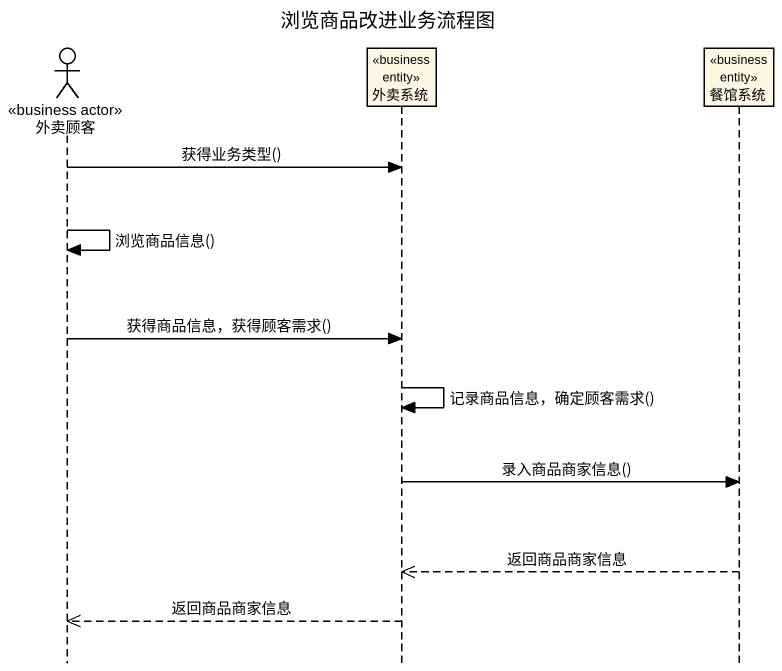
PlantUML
@startuml
title 浏览商品改进业务流程图
hide footbox
actor 外卖顾客 <<business actor>>
participant 外卖系统 <<business entity>>
participant 餐馆系统 <<business entity>>

外卖顾客 -> 外卖系统 : 获得业务类型()
外卖顾客 -> 外卖顾客 : 浏览商品信息()
外卖顾客 -> 外卖系统 : 获得商品信息，获得顾客需求()
外卖系统 -> 外卖系统 : 记录商品信息，确定顾客需求()
外卖系统 -> 餐馆系统 : 录入商品商家信息()
餐馆系统 -->> 外卖系统 : 返回商品商家信息
外卖系统 -->> 外卖顾客 : 返回商品商家信息
@enduml
